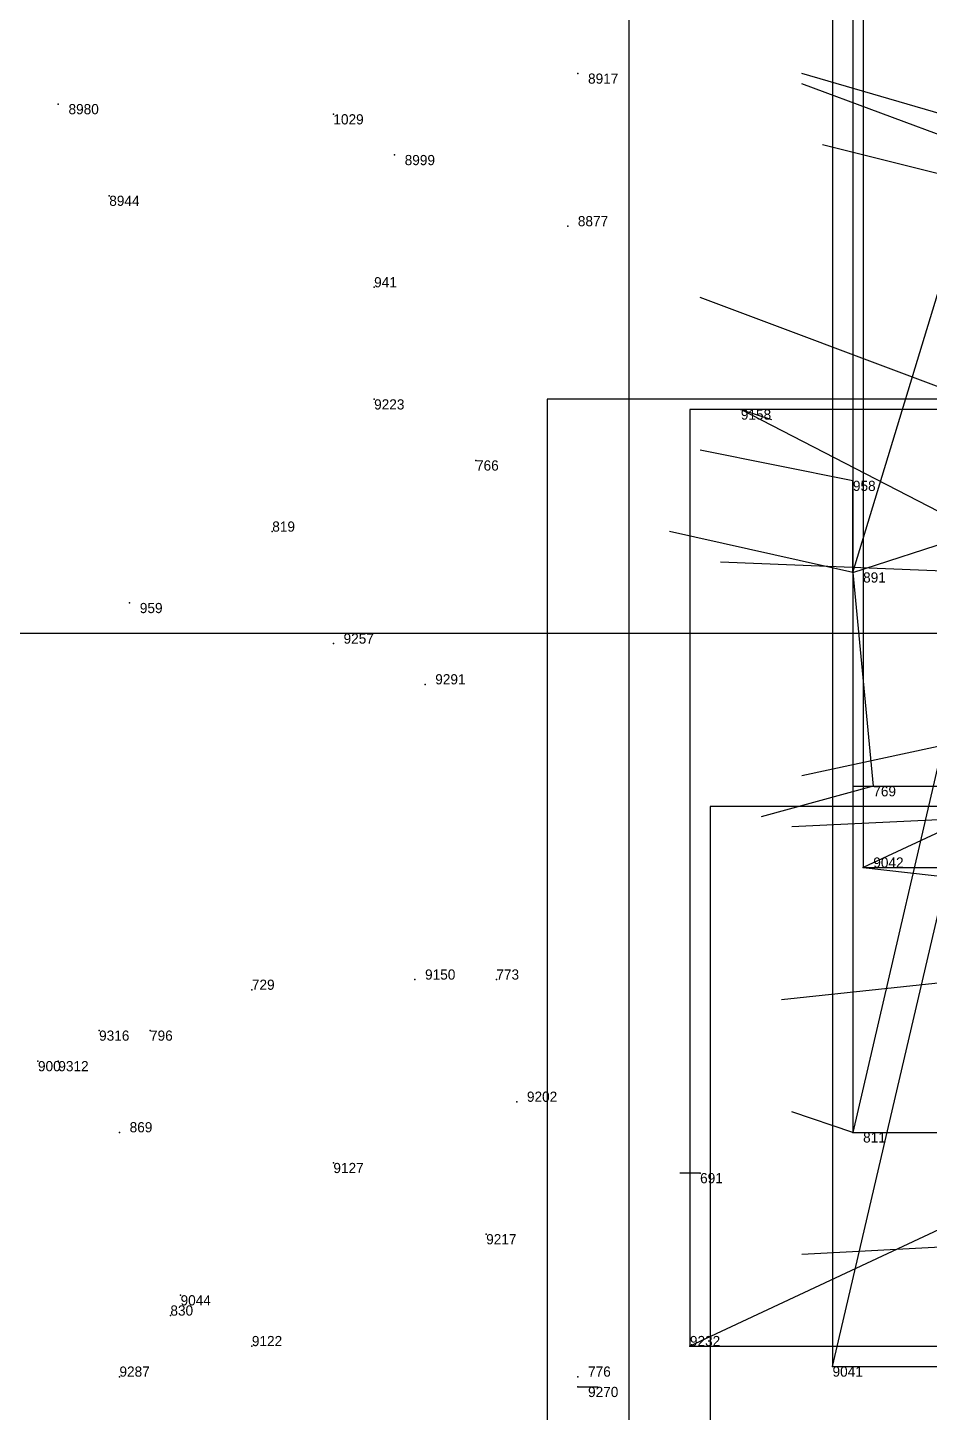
# Model space of a CAD drawing. Extents: x -0.07 to 1.1, y -0.07 to 1.1.
# Drawn here: x 0.839 to 0.9275, y 0.1385 to 0.2745 of the extents above; entities that cross this region are included whole.
import ezdxf

# ---------------------------------------------------------------- set-up
doc = ezdxf.new("R2010")
doc.units = 0
for name, color, linetype in [('Clients', 3, 'CONTINUOUS'), ('Facilities', 3, 'CONTINUOUS'), ('Facilities_lines', 3, 'CONTINUOUS'), ('Min_max_boxes', 1, 'CONTINUOUS'), ('Normals', 1, 'CONTINUOUS'), ('Source_points', 5, 'CONTINUOUS'), ('Text', 3, 'CONTINUOUS')]:
    doc.layers.add(name, color=color, linetype=linetype)

msp = doc.modelspace()

# ---------------------------------------------------------------- linework, layer by layer
at = {"layer": 'Clients', "color": 5}
for p in [(0.909, 0.237, 1), (0.92, 0.23), (0.922, 0.2), (0.921, 0.192, 1), (0.92, 0.166), (0.904, 0.145, 1)]:
    msp.add_point(p, dxfattribs=at)
at = {"layer": 'Facilities', "color": 3}
for p in [(0.893, 0.27, 1), (0.842, 0.267, 1), (0.869, 0.266), (0.875, 0.262, 1), (0.847, 0.258, 1), (0.892, 0.255, 1), (0.873, 0.249), (0.873, 0.238, 1), (0.883, 0.232), (0.863, 0.225), (0.92, 0.221), (0.849, 0.218), (0.869, 0.214, 1), (0.878, 0.21, 1), (0.877, 0.181, 1), (0.885, 0.181), (0.861, 0.18), (0.846, 0.176, 1), (0.851, 0.176), (0.84, 0.173), (0.842, 0.173, 1), (0.887, 0.169, 1), (0.848, 0.166), (0.869, 0.163, 1), (0.905, 0.162), (0.884, 0.156, 1), (0.854, 0.15, 1), (0.853, 0.148), (0.861, 0.145, 1), (0.918, 0.143, 1), (0.848, 0.142, 1), (0.893, 0.142), (0.893, 0.141, 1)]:
    msp.add_point(p, dxfattribs=at)
at = {"layer": 'Facilities_lines', "color": 3}
for p, q in [((0.918, 0.143, 1), (0.962, 0.332, 1)), ((0.92, 0.221), (0.951, 0.323)), ((0.951, 0.3), (0.92, 0.166)), ((0.92, 0.221), (1, 0.247, 0.046)), ((1, 0.19, 0.911), (0.909, 0.237, 1)), ((0.92, 0.221), (0.92, 0.23)), ((1, 0.229, 0.938), (0.921, 0.192, 1)), ((0.92, 0.221), (0.922, 0.2)), ((1, 0.19, 0.911), (0.904, 0.145, 1))]:
    msp.add_line(p, q, dxfattribs=at)
at = {"layer": 'Min_max_boxes', "color": 1}
for p, q in [((0.92, 0.482), (0.92, 0.166)), ((0.92, 0.482, 0.075), (0.92, 0.166, 0.075)), ((0.921, 0.345, 0.936), (0.921, 0.192, 0.936)), ((0.921, 0.345, 1), (0.921, 0.192, 1)), ((0.918, 0.332, 1), (0.918, 0.143, 1)), ((0.918, 0.332, 1), (0.918, 0.143, 1)), ((0.92, 0.323), (0.92, 0.2)), ((0.92, 0.323, 0.046), (0.92, 0.2, 0.046)), ((0.898, 0.299, 0.909), (0.898, 0.02, 0.909)), ((0.898, 0.299, 1), (0.898, 0.02, 1)), ((1, 0.238), (0.89, 0.238)), ((0.89, 0.238), (0.89, 0.039)), ((1, 0.238, 0.141), (0.89, 0.238, 0.141)), ((0.89, 0.238, 0.141), (0.89, 0.039, 0.141)), ((0.89, 0.238), (0.89, 0.238, 0.141)), ((1, 0.237, 0.911), (0.904, 0.237, 0.911)), ((0.904, 0.237, 0.911), (0.904, 0.145, 0.911)), ((1, 0.237, 1), (0.904, 0.237, 1)), ((0.904, 0.237, 1), (0.904, 0.145, 1)), ((0.904, 0.237, 0.911), (0.904, 0.237, 1)), ((1, 0.215), (0.806, 0.215)), ((1, 0.215, 0.117), (0.806, 0.215, 0.117)), ((0.92, 0.2), (1, 0.2)), ((0.92, 0.2, 0.046), (1, 0.2, 0.046)), ((0.92, 0.2), (0.92, 0.2, 0.046)), ((0.974, 0.198), (0.906, 0.198)), ((0.906, 0.198), (0.906, 0.041)), ((0.974, 0.198), (0.906, 0.198)), ((0.906, 0.198), (0.906, 0.041)), ((0.906, 0.198), (0.906, 0.198)), ((0.921, 0.192, 0.936), (1, 0.192, 0.936)), ((0.921, 0.192, 1), (1, 0.192, 1)), ((0.921, 0.192, 0.936), (0.921, 0.192, 1)), ((0.92, 0.166), (1, 0.166)), ((0.92, 0.166, 0.075), (1, 0.166, 0.075)), ((0.92, 0.166), (0.92, 0.166, 0.075)), ((0.904, 0.145, 0.911), (1, 0.145, 0.911)), ((0.904, 0.145, 1), (1, 0.145, 1)), ((0.904, 0.145, 0.911), (0.904, 0.145, 1)), ((0.918, 0.143, 1), (0.962, 0.143, 1)), ((0.918, 0.143, 1), (0.962, 0.143, 1)), ((0.918, 0.143, 1), (0.918, 0.143, 1))]:
    msp.add_line(p, q, dxfattribs=at)
at = {"layer": 'Normals', "color": 1}
for p, q in [((0.893, 0.27, 1), (0.893, 0.27, 1.1)), ((0.963, 0.256), (0.915, 0.27, 0.086)), ((0.958, 0.253), (0.915, 0.269, 0.089)), ((0.842, 0.267, 1), (0.842, 0.267, 1.1)), ((0.869, 0.266), (0.869, 0.266, 0.1)), ((0.969, 0.25), (0.917, 0.263, 0.085)), ((0.875, 0.262, 1), (0.875, 0.262, 1.1)), ((0.847, 0.258, 1), (0.847, 0.258, 1.1)), ((0.892, 0.255, 1), (0.892, 0.255, 1.1)), ((0.873, 0.249), (0.873, 0.249, 0.1)), ((0.929, 0.239), (0.905, 0.248, 0.097)), ((0.873, 0.238, 1), (0.873, 0.238, 1.1)), ((0.909, 0.237, 1), (0.912, 0.236, 1.1)), ((0.92, 0.23), (0.905, 0.233, 0.099)), ((0.883, 0.232), (0.883, 0.232, 0.1)), ((0.863, 0.225), (0.863, 0.225, 0.1)), ((0.92, 0.221), (0.902, 0.225, 0.098)), ((0.932, 0.221), (0.907, 0.222, 0.097)), ((0.849, 0.218), (0.849, 0.218, 0.1)), ((0.959, 0.215), (0.916, 0.215, 0.09)), ((0.869, 0.214, 1), (0.869, 0.214, 1.1)), ((0.878, 0.21, 1), (0.878, 0.21, 1.1)), ((0.938, 0.206), (0.915, 0.201, 0.097)), ((0.922, 0.2), (0.911, 0.197, 0.099)), ((0.956, 0.198), (0.914, 0.196, 0.091)), ((0.921, 0.192, 1), (0.93, 0.191, 1.1)), ((0.95, 0.183), (0.913, 0.179, 0.093)), ((0.877, 0.181, 1), (0.877, 0.181, 1.1)), ((0.885, 0.181), (0.885, 0.181, 0.1)), ((0.861, 0.18), (0.861, 0.18, 0.1)), ((0.846, 0.176, 1), (0.846, 0.176, 1.1)), ((0.851, 0.176), (0.851, 0.176, 0.1)), ((0.84, 0.173), (0.84, 0.173, 0.1)), ((0.842, 0.173, 1), (0.842, 0.173, 1.1)), ((0.887, 0.169, 1), (0.887, 0.169, 1.1)), ((0.92, 0.166), (0.914, 0.168, 0.1)), ((0.848, 0.166), (0.848, 0.166, 0.1)), ((0.869, 0.163, 1), (0.869, 0.163, 1.1)), ((0.905, 0.162), (0.903, 0.162, 0.1)), ((0.972, 0.157), (0.915, 0.154, 0.082)), ((0.884, 0.156, 1), (0.884, 0.156, 1.1)), ((0.854, 0.15, 1), (0.854, 0.15, 1.1)), ((0.853, 0.148), (0.853, 0.148, 0.1)), ((0.861, 0.145, 1), (0.861, 0.145, 1.1)), ((0.904, 0.145, 1), (0.907, 0.145, 1.1)), ((0.918, 0.143, 1), (0.929, 0.143, 1.099)), ((0.848, 0.142, 1), (0.848, 0.142, 1.1)), ((0.893, 0.142), (0.893, 0.142, 0.1)), ((0.893, 0.141, 1), (0.895, 0.141, 1.1))]:
    msp.add_line(p, q, dxfattribs=at)
at = {"layer": 'Source_points', "color": 5}
for p in [(0.893, 0.27, 1), (0.842, 0.267, 1), (0.869, 0.266), (0.875, 0.262, 1), (0.847, 0.258, 1), (0.892, 0.255, 1), (0.873, 0.249), (0.873, 0.238, 1), (0.909, 0.237, 1), (0.883, 0.232), (0.92, 0.23), (0.863, 0.225), (0.92, 0.221), (0.849, 0.218), (0.869, 0.214, 1), (0.878, 0.21, 1), (0.922, 0.2), (0.921, 0.192, 1), (0.877, 0.181, 1), (0.885, 0.181), (0.861, 0.18), (0.846, 0.176, 1), (0.851, 0.176), (0.84, 0.173), (0.842, 0.173, 1), (0.887, 0.169, 1), (0.848, 0.166), (0.92, 0.166), (0.869, 0.163, 1), (0.905, 0.162), (0.884, 0.156, 1), (0.854, 0.15, 1), (0.853, 0.148), (0.861, 0.145, 1), (0.904, 0.145, 1), (0.918, 0.143, 1), (0.848, 0.142, 1), (0.893, 0.142), (0.893, 0.141, 1)]:
    msp.add_point(p, dxfattribs=at)

# ---------------------------------------------------------------- texts
at = {"layer": 'Text', "color": 3}
for s, p in [('8917', (0.894, 0.269, 1)), ('8980', (0.843, 0.266, 1)), ('1029', (0.869, 0.265)), ('8999', (0.876, 0.261, 1)), ('8944', (0.847, 0.257, 1)), ('8877', (0.893, 0.255, 1)), ('941', (0.873, 0.249)), ('9223', (0.873, 0.237, 1)), ('9158', (0.909, 0.236, 1)), ('766', (0.883, 0.231)), ('958', (0.92, 0.229)), ('819', (0.863, 0.225)), ('891', (0.921, 0.22)), ('959', (0.85, 0.217)), ('9257', (0.87, 0.214, 1)), ('9291', (0.879, 0.21, 1)), ('769', (0.922, 0.199)), ('9042', (0.922, 0.192, 1)), ('729', (0.861, 0.18)), ('9150', (0.878, 0.181, 1)), ('773', (0.885, 0.181)), ('9316', (0.846, 0.175, 1)), ('796', (0.851, 0.175)), ('900', (0.84, 0.172)), ('9312', (0.842, 0.172, 1)), ('9202', (0.888, 0.169, 1)), ('869', (0.849, 0.166)), ('811', (0.921, 0.165)), ('9127', (0.869, 0.162, 1)), ('691', (0.905, 0.161)), ('9217', (0.884, 0.155, 1)), ('9044', (0.854, 0.149, 1)), ('830', (0.853, 0.148)), ('9122', (0.861, 0.145, 1)), ('9232', (0.904, 0.145, 1)), ('9287', (0.848, 0.142, 1)), ('776', (0.894, 0.142)), ('9041', (0.918, 0.142, 1)), ('9270', (0.894, 0.14, 1))]:
    msp.add_text(s, height=0.001, dxfattribs=at).set_placement(p)

doc.saveas('drawing.dxf')
